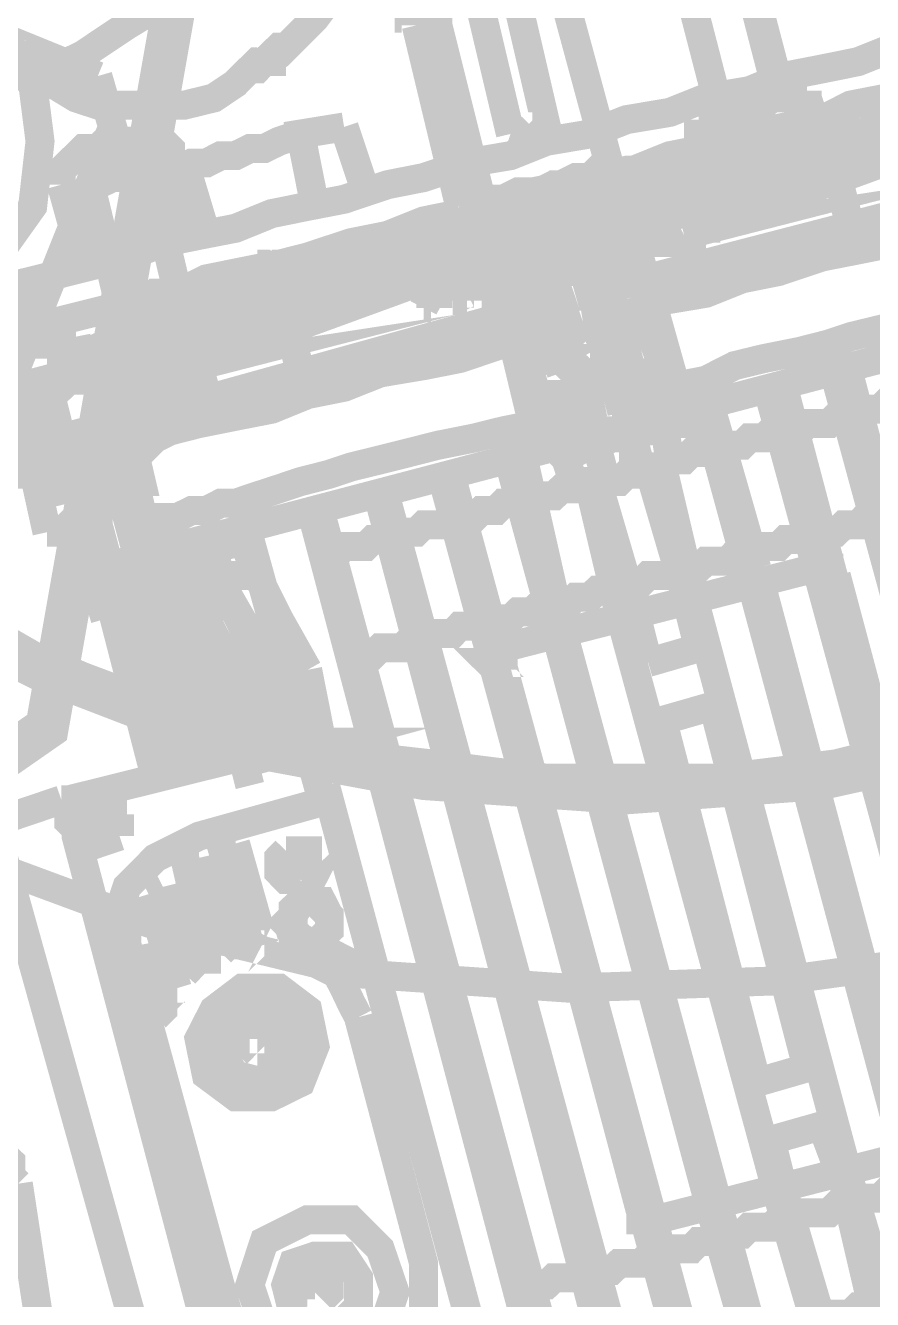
# Model space of a CAD drawing. Extents: x 0.1 to 11.6, y 0.3 to 16.2.
# Drawn here: x 10.1733 to 10.3683, y 6.37 to 6.6633 of the extents above; entities that cross this region are included whole.
import ezdxf

# ---------------------------------------------------------------- set-up
doc = ezdxf.new("R2010")
doc.units = 0
doc.header["$MEASUREMENT"] = 0

msp = doc.modelspace()

# ---------------------------------------------------------------- linework, layer by layer
at = {"color": 0}
for points, const_width in [([(10.105, 6.49669), (10.1567, 6.48665), (10.1783, 6.50168), (10.3217, 7.315)], 0.01), ([(10.1433, 6.535), (10.1383, 6.53836), (10.0983, 6.56332), (10.0733, 6.52501), (10.1133, 6.49669), (10.1567, 6.47331), (10.2017, 6.45665), (10.25, 6.44499), (10.2983, 6.44168), (10.3467, 6.44336), (10.395, 6.44997), (10.4417, 6.465), (10.4867, 6.48503), (10.5283, 6.51167), (10.565, 6.54167), (10.5983, 6.57835), (10.6267, 6.61664), (10.65, 6.66), (10.6667, 6.70665), (10.6783, 6.75331), (10.6833, 6.80165), (10.6934, 7.12668)], 0.00667), ([(10.3467, 6.65001), (10.32, 6.75168)], 0.00667), ([(10.32, 6.75), (10.3467, 6.64665)], 0.00667), ([(10.3066, 6.74669), (10.3333, 6.64333)], 0.00667), ([(10.19, 6.65169), (9.965, 6.74333), (9.95503, 6.74001)], 0.00667), ([(10.1767, 6.65169), (10.1867, 6.65668), (10.1967, 6.66336), (10.205, 6.66835), (10.215, 6.67503), (10.2233, 6.68164), (10.2317, 6.69), (10.24, 6.69667), (10.2483, 6.70503)], 0.00667), ([(10.3117, 6.61664), (10.295, 6.67833)], 0.00667), ([(10.1767, 6.65169), (10.185, 6.64665), (10.19, 6.64501), (10.1967, 6.64501), (10.2033, 6.64501), (10.21, 6.64501), (10.2167, 6.64665), (10.2217, 6.65001), (10.2233, 6.65169), (10.225, 6.65332), (10.2267, 6.655), (10.2283, 6.655), (10.2317, 6.65668), (10.2333, 6.65831), (10.235, 6.66), (10.2367, 6.66168), (10.24, 6.66499), (10.245, 6.67165)], 0.00667), ([(10.2667, 6.66835), (10.2667, 6.66667), (10.2667, 6.66499), (10.2683, 6.66499), (10.2683, 6.66336), (10.2783, 6.62332)], 0.00667), ([(10.2867, 6.66835), (10.2933, 6.63997), (10.2917, 6.63997), (10.29, 6.63997)], 0.00667), ([(10.2633, 6.66336), (10.2633, 6.66499), (10.2617, 6.66499), (10.2617, 6.66667)], 0.00667), ([(10.2783, 6.66667), (10.285, 6.63835)], 0.00667), ([(10.2733, 6.62169), (10.2633, 6.66336)], 0.00667), ([(10.1683, 6.66), (10.17, 6.65831), (10.17, 6.65668), (10.1717, 6.65668), (10.1733, 6.655), (10.175, 6.65332), (10.175, 6.65169), (10.1767, 6.65169)], 0.00667), ([(10.2217, 6.65001), (10.2233, 6.65169), (10.225, 6.65332), (10.2267, 6.65332), (10.2283, 6.655), (10.23, 6.655), (10.23, 6.65668), (10.2317, 6.65831), (10.2333, 6.65831), (10.235, 6.66)], 0.00667), ([(10.2367, 6.66168), (10.235, 6.66)], 0.00667), ([(10.3733, 6.65831), (10.365, 6.655), (10.3567, 6.65332), (10.3483, 6.65169), (10.34, 6.64833), (10.33, 6.64665), (10.3217, 6.64333), (10.3117, 6.64165), (10.3033, 6.63835), (10.2933, 6.63667), (10.285, 6.63336), (10.275, 6.63167), (10.265, 6.62831), (10.2567, 6.62668), (10.2467, 6.62332), (10.2383, 6.62169), (10.23, 6.62001), (10.2217, 6.61664), (10.2133, 6.61501), (10.205, 6.61333), (10.1967, 6.61003), (10.19, 6.60835), (10.1833, 6.60667), (10.1767, 6.60499), (10.17, 6.60335)], 0.00667), ([(10.19, 6.65169), (10.1934, 6.63997), (10.1634, 6.565)], 0.00667), ([(10.3783, 6.64833), (10.3717, 6.64665), (10.3633, 6.64501), (10.3567, 6.64165), (10.3483, 6.63997), (10.34, 6.63835), (10.33, 6.63499), (10.3217, 6.63336), (10.3133, 6.62999)], 0.00667), ([(10.3283, 6.64165), (10.33, 6.64165), (10.3317, 6.64165), (10.3333, 6.64333), (10.335, 6.64333), (10.3383, 6.64333), (10.34, 6.64501), (10.3433, 6.64501), (10.345, 6.64665), (10.3483, 6.64665), (10.35, 6.64665), (10.3517, 6.64833), (10.3533, 6.64833)], 0.00667), ([(10.3533, 6.64833), (10.3533, 6.64665), (10.355, 6.64165)], 0.00667), ([(10.3967, 6.64665), (10.3967, 6.64501), (10.395, 6.64501), (10.3933, 6.64501), (10.39, 6.64333), (10.3867, 6.64333), (10.3834, 6.64165), (10.38, 6.63997), (10.375, 6.63997), (10.37, 6.63835), (10.365, 6.63667), (10.3583, 6.63499), (10.3533, 6.63336), (10.3467, 6.63167), (10.34, 6.62999), (10.3317, 6.62831), (10.325, 6.62668), (10.3184, 6.625), (10.31, 6.62169), (10.3033, 6.62001), (10.295, 6.61833)], 0.00667), ([(10.3967, 6.64665), (10.395, 6.64665), (10.3933, 6.64665), (10.3917, 6.64665), (10.39, 6.64501), (10.3867, 6.64501), (10.3834, 6.64333), (10.38, 6.64165), (10.375, 6.64165), (10.37, 6.63997), (10.365, 6.63835), (10.3583, 6.63667)], 0.00667), ([(10.2367, 6.60499), (10.2383, 6.60499), (10.24, 6.60667), (10.2416, 6.60667), (10.245, 6.60667), (10.2467, 6.60835), (10.25, 6.60835), (10.255, 6.61003), (10.2584, 6.61165), (10.2633, 6.61165), (10.2683, 6.61333), (10.2733, 6.61501), (10.2783, 6.61664), (10.2833, 6.61833), (10.2884, 6.61833), (10.295, 6.62001), (10.3, 6.62169), (10.305, 6.62332), (10.3117, 6.625), (10.3167, 6.62668), (10.3217, 6.62831), (10.3267, 6.62831), (10.3317, 6.62999), (10.335, 6.63167), (10.3383, 6.63167), (10.3417, 6.63336), (10.345, 6.63336), (10.3467, 6.63499), (10.35, 6.63499), (10.3517, 6.63667), (10.3517, 6.63835), (10.3533, 6.63997), (10.355, 6.64165), (10.3567, 6.64165)], 0.00667), ([(10.3283, 6.64165), (10.3283, 6.63997), (10.3283, 6.63499)], 0.00667), ([(10.3533, 6.64165), (10.355, 6.64165), (10.355, 6.63997), (10.3567, 6.63997), (10.3567, 6.63835), (10.3567, 6.63667)], 0.00667), ([(10.36, 6.64333), (10.3617, 6.63499), (10.385, 6.64165)], 0.00667), ([(10.3617, 6.64333), (10.3633, 6.63499)], 0.00667), ([(10.3733, 6.63835), (10.3733, 6.63997), (10.295, 6.61833), (10.2867, 6.61664), (10.28, 6.61501), (10.2733, 6.61333), (10.265, 6.61165), (10.2584, 6.61003), (10.2517, 6.60667), (10.245, 6.60499), (10.2383, 6.60335), (10.2317, 6.60167), (10.2267, 6.59999), (10.2217, 6.59999), (10.2167, 6.59831), (10.2116, 6.59668), (10.2083, 6.595), (10.2033, 6.595), (10.2017, 6.59332), (10.1983, 6.59332), (10.1967, 6.59332), (10.195, 6.59169), (10.1934, 6.59169)], 0.00667), ([(10.2367, 6.63835), (10.2317, 6.63667), (10.2283, 6.63499), (10.225, 6.63499), (10.2217, 6.63336), (10.2183, 6.63336), (10.215, 6.63167), (10.2116, 6.63167), (10.2083, 6.62999), (10.2133, 6.61501)], 0.00667), ([(10.2467, 6.63997), (10.2367, 6.63835), (10.24, 6.62169)], 0.00667), ([(10.2467, 6.63997), (10.2517, 6.625)], 0.00667), ([(10.29, 6.63997), (10.2884, 6.63835), (10.2867, 6.63835), (10.285, 6.63835)], 0.00667), ([(10.285, 6.63835), (10.29, 6.63667)], 0.00667), ([(10.29, 6.63667), (10.2933, 6.63997)], 0.00667), ([(10.39, 6.63835), (10.3933, 6.625), (10.3033, 6.60167), (10.3, 6.61333), (10.3033, 6.61333), (10.3066, 6.61333), (10.3083, 6.61501), (10.31, 6.61501), (10.3117, 6.61501), (10.315, 6.60499)], 0.00667), ([(10.1816, 6.62668), (10.1816, 6.62831), (10.1816, 6.62999), (10.1833, 6.63167), (10.1867, 6.63499), (10.19, 6.63499), (10.1917, 6.63667), (10.1967, 6.63667), (10.2017, 6.63667)], 0.00667), ([(10.2017, 6.63667), (10.2033, 6.63667), (10.205, 6.63667), (10.2067, 6.63499), (10.2067, 6.63336), (10.2116, 6.61501)], 0.00667), ([(10.3366, 6.63667), (10.335, 6.63499), (10.335, 6.63336), (10.335, 6.63167), (10.3383, 6.625)], 0.00667), ([(10.3567, 6.63667), (10.3583, 6.63667)], 0.00667), ([(10.3583, 6.63667), (10.36, 6.62999)], 0.00667), ([(10.3767, 6.63336), (10.3683, 6.63167), (10.36, 6.62999), (10.3517, 6.62668), (10.3417, 6.625), (10.3333, 6.62332), (10.325, 6.62001), (10.315, 6.61833), (10.3066, 6.61501), (10.2967, 6.61333)], 0.00667), ([(10.3717, 6.63336), (10.3633, 6.63167), (10.355, 6.62999), (10.3467, 6.62668), (10.3383, 6.625), (10.3283, 6.62169), (10.32, 6.62001), (10.31, 6.61664), (10.3017, 6.61501)], 0.00667), ([(10.33, 6.62999), (10.33, 6.63167), (10.3283, 6.63167), (10.3283, 6.63336), (10.3267, 6.63336)], 0.00667), ([(10.3633, 6.63499), (10.365, 6.63167)], 0.00667), ([(10.2017, 6.62999), (10.1934, 6.63167), (10.1883, 6.62668)], 0.00667), ([(10.2017, 6.62999), (10.2, 6.62999), (10.1983, 6.62999), (10.1967, 6.62831), (10.195, 6.62831), (10.1934, 6.62831), (10.19, 6.62668), (10.1883, 6.62668)], 0.00667), ([(10.3333, 6.62332), (10.3317, 6.62999), (10.325, 6.62831), (10.3167, 6.625), (10.31, 6.62332), (10.3017, 6.62169), (10.295, 6.62001), (10.2867, 6.61833), (10.28, 6.61501), (10.2717, 6.61333), (10.265, 6.61165), (10.2567, 6.61003), (10.25, 6.60835), (10.2433, 6.60667), (10.2367, 6.60499), (10.2317, 6.60335), (10.225, 6.60167), (10.22, 6.59999), (10.215, 6.59831), (10.21, 6.59668), (10.2067, 6.59668), (10.2033, 6.595), (10.2, 6.595), (10.1983, 6.59332), (10.195, 6.59332), (10.1934, 6.59332)], 0.00667), ([(10.21, 6.595), (10.2017, 6.62999)], 0.00667), ([(10.215, 6.61501), (10.21, 6.63167)], 0.00667), ([(10.2733, 6.62001), (10.2767, 6.62001), (10.2833, 6.62332), (10.29, 6.625), (10.2983, 6.62668), (10.305, 6.62831), (10.3117, 6.62999), (10.3133, 6.62999), (10.3133, 6.62831), (10.315, 6.62668)], 0.00667), ([(10.28, 6.61664), (10.2783, 6.62169), (10.28, 6.62332), (10.2817, 6.62332), (10.2833, 6.62332), (10.2867, 6.625), (10.2884, 6.625), (10.2917, 6.625), (10.295, 6.62668), (10.2967, 6.62668), (10.3, 6.62831), (10.3033, 6.62831), (10.305, 6.62999), (10.3066, 6.62999), (10.3083, 6.62999)], 0.00667), ([(10.31, 6.62332), (10.3083, 6.62999)], 0.00667), ([(10.3633, 6.61664), (10.36, 6.62999)], 0.00667), ([(10.1816, 6.62668), (10.1867, 6.60835)], 0.00667), ([(10.1967, 6.59169), (10.1883, 6.62668)], 0.00667), ([(10.2983, 6.62668), (10.3, 6.62169)], 0.00667), ([(10.315, 6.62668), (10.315, 6.62332)], 0.00667), ([(10.3233, 6.62668), (10.3233, 6.62831)], 0.00667), ([(10.2884, 6.625), (10.29, 6.61833)], 0.00667), ([(10.28, 6.61833), (10.275, 6.61664), (10.275, 6.61833), (10.275, 6.62001), (10.2733, 6.62169)], 0.00667), ([(10.315, 6.62332), (10.3133, 6.62169), (10.3117, 6.62169), (10.31, 6.62169), (10.3083, 6.62001), (10.305, 6.62001), (10.3033, 6.62001), (10.3017, 6.62001), (10.3, 6.61833), (10.3017, 6.61501)], 0.00667), ([(10.295, 6.61833), (10.2884, 6.61664), (10.28, 6.61501), (10.2733, 6.61165), (10.265, 6.61003), (10.2584, 6.60835), (10.2517, 6.60667), (10.245, 6.60499), (10.2383, 6.60335), (10.2317, 6.60167), (10.2267, 6.59999), (10.22, 6.59831), (10.215, 6.59668), (10.2116, 6.595), (10.2067, 6.595), (10.2033, 6.59332), (10.2, 6.59332), (10.1983, 6.59169), (10.1967, 6.59169), (10.195, 6.59169), (10.1934, 6.59169)], 0.00667), ([(10.2733, 6.62001), (10.265, 6.61833), (10.2567, 6.61501), (10.2483, 6.61333), (10.2383, 6.61003), (10.2317, 6.60835), (10.2233, 6.60667), (10.215, 6.60499), (10.2083, 6.60167)], 0.00667), ([(10.2733, 6.62001), (10.2733, 6.61833), (10.275, 6.61664), (10.275, 6.61501), (10.2767, 6.61165)], 0.00667), ([(10.28, 6.61833), (10.2817, 6.60835)], 0.00667), ([(10.2917, 6.61165), (10.29, 6.61664), (10.2917, 6.61664), (10.2933, 6.61664), (10.295, 6.61664), (10.295, 6.61833), (10.2967, 6.61833), (10.2983, 6.61833), (10.3, 6.61833)], 0.00667), ([(10.3267, 6.61833), (10.325, 6.61833), (10.3233, 6.61833), (10.3217, 6.61664), (10.32, 6.61664), (10.3167, 6.61501), (10.3133, 6.61501), (10.31, 6.61333), (10.305, 6.61333), (10.3017, 6.61165), (10.2967, 6.61003)], 0.00667), ([(10.3317, 6.61664), (10.3267, 6.61833)], 0.00667), ([(10.2767, 6.61165), (10.2783, 6.61333), (10.28, 6.61333), (10.2817, 6.61333), (10.2833, 6.61501), (10.285, 6.61501), (10.2867, 6.61501), (10.2884, 6.61501), (10.29, 6.61664)], 0.00667), ([(10.3017, 6.61501), (10.2967, 6.61333)], 0.00667), ([(10.3033, 6.61501), (10.305, 6.61333)], 0.00667), ([(10.3117, 6.61664), (10.325, 6.57167), (10.3233, 6.57167), (10.3217, 6.57167), (10.32, 6.57167), (10.3167, 6.56999), (10.315, 6.56999), (10.3117, 6.56836), (10.3083, 6.56836)], 0.00667), ([(10.31, 6.61501), (10.3133, 6.60335)], 0.00667), ([(10.325, 6.61501), (10.3217, 6.61333), (10.3233, 6.61333)], 0.00667), ([(10.325, 6.57335), (10.3133, 6.61501)], 0.00667), ([(10.325, 6.61501), (10.325, 6.61333), (10.3233, 6.61333), (10.3217, 6.61333)], 0.00667), ([(10.3283, 6.61501), (10.33, 6.61501)], 0.00667), ([(10.3283, 6.61501), (10.33, 6.61501)], 0.00667), ([(10.33, 6.61501), (10.33, 6.61664)], 0.00667), ([(10.33, 6.61664), (10.33, 6.61501)], 0.00667), ([(10.3317, 6.61664), (10.3333, 6.61664)], 0.00667), ([(10.2967, 6.61333), (10.2917, 6.61165), (10.165, 6.57835), (10.16, 6.59), (10.1583, 6.59), (10.155, 6.59169), (10.15, 6.59169)], 0.00667), ([(10.2967, 6.61333), (10.2867, 6.61003), (10.2783, 6.60835), (10.2683, 6.60499), (10.26, 6.60335), (10.2517, 6.59999), (10.2416, 6.59831), (10.2333, 6.59668), (10.225, 6.59332), (10.2167, 6.59169), (10.21, 6.59), (10.2017, 6.58664), (10.195, 6.58501), (10.1883, 6.58333), (10.1816, 6.58165), (10.175, 6.58003), (10.17, 6.57835)], 0.00667), ([(10.2667, 6.61165), (10.265, 6.61333)], 0.00667), ([(10.3, 6.61333), (10.3, 6.61165), (10.2983, 6.61165), (10.2967, 6.61165), (10.295, 6.61165), (10.2933, 6.61003)], 0.00667), ([(10.3733, 6.61333), (10.365, 6.61165), (10.3567, 6.61003), (10.3467, 6.60667), (10.3383, 6.60499), (10.33, 6.60167), (10.32, 6.59999), (10.3117, 6.59668), (10.3017, 6.595)], 0.00667), ([(10.305, 6.61333), (10.3117, 6.58832), (10.31, 6.58832), (10.3083, 6.58664), (10.3066, 6.58664), (10.3033, 6.58664)], 0.00667), ([(10.3217, 6.61333), (10.32, 6.61333), (10.3184, 6.61333), (10.3167, 6.61333), (10.315, 6.61165), (10.3133, 6.61165)], 0.00667), ([(10.2067, 6.57497), (10.2967, 6.59999), (10.2933, 6.61003), (10.29, 6.61003), (10.2884, 6.61003), (10.2867, 6.60835), (10.285, 6.60835), (10.2833, 6.60835), (10.285, 6.59668)], 0.00667), ([(10.2967, 6.61003), (10.2933, 6.61003), (10.29, 6.60835), (10.285, 6.60667), (10.2817, 6.60667), (10.2783, 6.60499), (10.275, 6.60499), (10.2733, 6.60335), (10.27, 6.60335), (10.2683, 6.60335), (10.2683, 6.60167), (10.2667, 6.60167)], 0.00667), ([(10.2884, 6.61165), (10.29, 6.61003)], 0.00667), ([(10.2884, 6.61003), (10.295, 6.58333)], 0.00667), ([(10.4167, 6.61003), (10.4117, 6.60835), (10.415, 6.59831), (10.32, 6.57335), (10.3167, 6.57167), (10.315, 6.57167), (10.3133, 6.57167), (10.3117, 6.56999), (10.31, 6.56999), (10.3083, 6.56999), (10.3066, 6.56999), (10.305, 6.56836), (10.3033, 6.56836), (10.3017, 6.56836), (10.3, 6.56836), (10.3, 6.56668), (10.2967, 6.56668)], 0.00667), ([(10.3083, 6.61003), (10.3066, 6.61003), (10.305, 6.61003), (10.3033, 6.61003), (10.3017, 6.60835), (10.3, 6.60835)], 0.00667), ([(10.3133, 6.61165), (10.3117, 6.61003), (10.31, 6.61003), (10.3083, 6.61003)], 0.00667), ([(10.3083, 6.61003), (10.31, 6.61003)], 0.00667), ([(10.3133, 6.61165), (10.315, 6.61165)], 0.00667), ([(10.3133, 6.61165), (10.315, 6.61165)], 0.00667), ([(10.2317, 6.59999), (10.2317, 6.60335), (10.2317, 6.60499), (10.23, 6.60667), (10.2283, 6.60835), (10.2267, 6.60835)], 0.00667), ([(10.2367, 6.60499), (10.2367, 6.60667), (10.235, 6.60835), (10.2317, 6.60835), (10.23, 6.60835)], 0.00667), ([(10.2817, 6.60835), (10.2933, 6.56332)], 0.00667), ([(10.2817, 6.60667), (10.2917, 6.565)], 0.00667), ([(10.2833, 6.60835), (10.2867, 6.59668)], 0.00667), ([(10.2967, 6.60667), (10.295, 6.60667), (10.2933, 6.60667), (10.2917, 6.60667), (10.29, 6.60499), (10.2884, 6.60499), (10.2867, 6.60499)], 0.00667), ([(10.2983, 6.60667), (10.2967, 6.60667)], 0.00667), ([(10.3, 6.60835), (10.3, 6.60667), (10.2983, 6.60667)], 0.00667), ([(10.3, 6.60835), (10.3017, 6.60835)], 0.00667), ([(10.3167, 6.58333), (10.32, 6.57335), (10.415, 6.59831), (10.4117, 6.60835)], 0.00667), ([(10.17, 6.60335), (10.1733, 6.59332)], 0.00667), ([(10.2833, 6.60335), (10.2817, 6.60335), (10.28, 6.60335), (10.2783, 6.60167), (10.2767, 6.60167), (10.275, 6.60167), (10.275, 6.59999)], 0.00667), ([(10.2833, 6.60335), (10.285, 6.60335)], 0.00667), ([(10.2884, 6.60335), (10.2867, 6.60335), (10.285, 6.60335), (10.2833, 6.60335)], 0.00667), ([(10.2867, 6.60499), (10.2884, 6.60335)], 0.00667), ([(10.2867, 6.60499), (10.2884, 6.60335)], 0.00667), ([(10.3066, 6.57667), (10.3133, 6.57835), (10.3217, 6.58003), (10.33, 6.58165), (10.3366, 6.58501), (10.3433, 6.58664), (10.3517, 6.58832), (10.3583, 6.59), (10.3633, 6.59169), (10.37, 6.59332), (10.3767, 6.595), (10.3817, 6.59668), (10.3867, 6.59831), (10.3917, 6.59831), (10.395, 6.59999), (10.3983, 6.60167), (10.4017, 6.60167), (10.405, 6.60335), (10.4067, 6.60335), (10.4083, 6.60335)], 0.00667), ([(10.2, 6.59999), (10.2017, 6.59999), (10.2033, 6.60167), (10.2067, 6.60167), (10.2083, 6.60167), (10.2067, 6.60167), (10.2067, 6.59999), (10.205, 6.59831), (10.205, 6.59668)], 0.00667), ([(10.2667, 6.60167), (10.265, 6.59831)], 0.00667), ([(10.275, 6.60167), (10.2717, 6.59999)], 0.00667), ([(10.2733, 6.59999), (10.2733, 6.60167), (10.275, 6.60167)], 0.00667), ([(10.2, 6.59999), (10.18, 6.595), (10.175, 6.59332), (10.17, 6.59169), (10.1667, 6.59169)], 0.00667), ([(10.2, 6.59999), (10.1983, 6.59999), (10.1967, 6.59999), (10.1967, 6.59831), (10.195, 6.59668), (10.195, 6.595), (10.1967, 6.59332)], 0.00667), ([(10.2, 6.59999), (10.2017, 6.59999), (10.2033, 6.59831), (10.2033, 6.59668)], 0.00667), ([(10.2067, 6.59332), (10.2317, 6.59999)], 0.00667), ([(10.265, 6.59831), (10.2667, 6.59831)], 0.00667), ([(10.2667, 6.59831), (10.2667, 6.59999)], 0.00667), ([(10.2667, 6.59999), (10.2667, 6.59831)], 0.00667), ([(10.2683, 6.59999), (10.2683, 6.59831)], 0.00667), ([(10.2683, 6.59831), (10.2683, 6.59999)], 0.00667), ([(10.275, 6.59999), (10.2733, 6.59999), (10.2717, 6.59999)], 0.00667), ([(10.2917, 6.57667), (10.2933, 6.57667), (10.295, 6.57835), (10.2983, 6.57835), (10.3017, 6.58003), (10.3033, 6.58003), (10.3066, 6.58165), (10.31, 6.58165), (10.3133, 6.58165), (10.315, 6.58333), (10.3167, 6.58333), (10.3184, 6.58333), (10.32, 6.58501), (10.315, 6.59831)], 0.00667), ([(10.3017, 6.595), (10.2917, 6.59169), (10.2833, 6.59), (10.2733, 6.58664), (10.265, 6.58501), (10.255, 6.58333), (10.2467, 6.58003), (10.2383, 6.57835), (10.23, 6.57497), (10.2217, 6.57335), (10.2133, 6.57167), (10.2067, 6.56999), (10.2, 6.56668), (10.1917, 6.565), (10.1867, 6.56332), (10.18, 6.56168), (10.175, 6.56), (10.1683, 6.56)], 0.00667), ([(10.18, 6.595), (10.1783, 6.595), (10.1783, 6.59332), (10.1783, 6.59169), (10.1783, 6.59), (10.1783, 6.58664)], 0.00667), ([(10.1783, 6.595), (10.18, 6.595), (10.1816, 6.595), (10.1816, 6.59332), (10.1833, 6.59332), (10.1833, 6.59169), (10.185, 6.59169)], 0.00667), ([(10.2033, 6.59668), (10.205, 6.59332)], 0.00667), ([(10.205, 6.59668), (10.2067, 6.59332)], 0.00667), ([(10.2367, 6.58333), (10.2333, 6.59668)], 0.00667), ([(10.14, 6.59332), (10.1683, 6.59332), (10.1733, 6.59332)], 0.00667), ([(10.1667, 6.59169), (10.1733, 6.59332)], 0.00667), ([(10.1783, 6.58664), (10.1816, 6.58664), (10.185, 6.58832), (10.1883, 6.58832), (10.1917, 6.59), (10.195, 6.59), (10.1983, 6.59169), (10.2033, 6.59332), (10.2067, 6.59332)], 0.00667), ([(10.185, 6.59169), (10.1867, 6.58333)], 0.00667), ([(10.1934, 6.59332), (10.195, 6.58664)], 0.00667), ([(10.1934, 6.59169), (10.195, 6.58664)], 0.00667), ([(10.2, 6.59332), (10.2033, 6.58165)], 0.00667), ([(10.2167, 6.57167), (10.2116, 6.59169)], 0.00667), ([(10.2917, 6.57667), (10.2867, 6.59169)], 0.00667), ([(10.3017, 6.59169), (10.3, 6.59169), (10.2983, 6.59169), (10.2967, 6.59), (10.295, 6.59)], 0.00667), ([(10.3033, 6.59169), (10.3, 6.59), (10.2983, 6.59), (10.2967, 6.59), (10.295, 6.58832)], 0.00667), ([(10.3083, 6.59332), (10.3066, 6.59332), (10.305, 6.59332), (10.3017, 6.59169)], 0.00667), ([(10.3083, 6.59332), (10.31, 6.59332), (10.3083, 6.59169), (10.3066, 6.59169), (10.305, 6.59169), (10.3033, 6.59169)], 0.00667), ([(10.3117, 6.58832), (10.31, 6.59332)], 0.00667), ([(10.2133, 6.57667), (10.2083, 6.59)], 0.00667), ([(10.295, 6.59), (10.295, 6.58832)], 0.00667), ([(10.1816, 6.56836), (10.2067, 6.57497), (10.2033, 6.58832)], 0.00667), ([(10.1934, 6.58664), (10.2, 6.55832), (10.1983, 6.55832), (10.1967, 6.55664), (10.1934, 6.55664), (10.1917, 6.55664)], 0.00667), ([(10.1983, 6.58664), (10.2033, 6.56836)], 0.00667), ([(10.295, 6.58832), (10.2967, 6.58333)], 0.00667), ([(10.3033, 6.58664), (10.3017, 6.58501), (10.3, 6.58501), (10.2983, 6.58501), (10.2967, 6.58501), (10.295, 6.58333)], 0.00667), ([(10.3083, 6.58664), (10.315, 6.56168), (10.3133, 6.56168), (10.3117, 6.56168), (10.31, 6.56168)], 0.00667), ([(10.3133, 6.57167), (10.3083, 6.58664)], 0.00667), ([(10.1717, 6.57835), (10.1733, 6.57835), (10.1767, 6.58003), (10.1783, 6.58003), (10.1816, 6.58003), (10.1833, 6.58165), (10.1867, 6.58165), (10.19, 6.58333), (10.1934, 6.57167)], 0.00667), ([(10.1883, 6.58501), (10.19, 6.58333)], 0.00667), ([(10.2033, 6.58333), (10.2033, 6.58165)], 0.00667), ([(10.2033, 6.58333), (10.2033, 6.58165)], 0.00667), ([(10.2067, 6.58165), (10.205, 6.58333), (10.2033, 6.58333)], 0.00667), ([(10.2033, 6.58165), (10.2033, 6.58333)], 0.00667), ([(10.205, 6.58333), (10.2067, 6.58333)], 0.00667), ([(10.2067, 6.58333), (10.2067, 6.58165)], 0.00667), ([(10.3, 6.58501), (10.3033, 6.56836)], 0.00667), ([(10.3, 6.58501), (10.3066, 6.56)], 0.00667), ([(10.315, 6.58333), (10.3184, 6.57167)], 0.00667), ([(10.1783, 6.58165), (10.1816, 6.56836), (10.1767, 6.56668), (10.1717, 6.56668), (10.1667, 6.565), (10.1617, 6.56332), (10.1583, 6.56332), (10.155, 6.56168), (10.1533, 6.56168), (10.1517, 6.56), (10.15, 6.56)], 0.00667), ([(10.1767, 6.58003), (10.1833, 6.55333)], 0.00667), ([(10.2033, 6.58165), (10.205, 6.58165)], 0.00667), ([(10.2033, 6.58165), (10.205, 6.58165)], 0.00667), ([(10.2033, 6.58165), (10.205, 6.58165)], 0.00667), ([(10.2033, 6.58165), (10.205, 6.58165)], 0.00667), ([(10.2033, 6.58165), (10.205, 6.58165)], 0.00667), ([(10.2067, 6.58165), (10.2033, 6.58165)], 0.00667), ([(10.3633, 6.58165), (10.36, 6.58165), (10.4167, 6.37332)], 0.00667), ([(10.3633, 6.58165), (10.4183, 6.37332)], 0.00667), ([(10.1467, 6.57167), (10.1717, 6.57835), (10.175, 6.56668)], 0.00667), ([(10.1967, 6.56668), (10.2, 6.55165), (10.2017, 6.54167), (10.2967, 6.56668), (10.295, 6.57835)], 0.00667), ([(10.2067, 6.54167), (10.205, 6.54833), (10.205, 6.55003), (10.2067, 6.55003), (10.2083, 6.55003), (10.2116, 6.55165), (10.215, 6.55165), (10.2183, 6.55333), (10.2217, 6.55333), (10.2267, 6.55501), (10.2317, 6.55664), (10.2367, 6.55832), (10.2433, 6.56), (10.2483, 6.56168), (10.255, 6.56332), (10.2617, 6.565), (10.2683, 6.56668), (10.2767, 6.56836), (10.2833, 6.56999), (10.2917, 6.57167), (10.2983, 6.57497), (10.3066, 6.57667)], 0.00667), ([(10.295, 6.57835), (10.2983, 6.56668)], 0.00667), ([(10.4017, 6.36833), (10.345, 6.57667), (10.3483, 6.57835)], 0.00667), ([(10.3483, 6.57835), (10.4033, 6.37001)], 0.00667), ([(10.365, 6.57497), (10.3666, 6.57497), (10.3683, 6.57497), (10.37, 6.57497), (10.3717, 6.57667), (10.3733, 6.57667), (10.375, 6.57667), (10.3767, 6.57667), (10.3783, 6.57835)], 0.00667), ([(10.3167, 6.57167), (10.315, 6.57167), (10.3133, 6.57167), (10.3117, 6.56999), (10.31, 6.56999), (10.3083, 6.56999), (10.3067, 6.56999), (10.305, 6.56836), (10.3033, 6.56836)], 0.00667), ([(10.32, 6.57335), (10.3167, 6.57167)], 0.00667), ([(10.32, 6.57335), (10.3217, 6.56332), (10.3217, 6.56168)], 0.00667), ([(10.34, 6.53668), (10.33, 6.57335), (10.3317, 6.57335)], 0.00667), ([(10.3317, 6.57335), (10.3417, 6.53836)], 0.00667), ([(10.35, 6.56999), (10.3517, 6.56999), (10.3533, 6.57167), (10.355, 6.57167), (10.3567, 6.57167), (10.3583, 6.57167), (10.36, 6.57335), (10.3617, 6.57335), (10.3633, 6.57335)], 0.00667), ([(10.3083, 6.56836), (10.305, 6.56668), (10.3033, 6.56668), (10.3, 6.565), (10.2983, 6.565), (10.295, 6.565), (10.2933, 6.56332)], 0.00667), ([(10.335, 6.56668), (10.3366, 6.56668), (10.3383, 6.56668), (10.34, 6.56836), (10.3417, 6.56836), (10.3433, 6.56836), (10.345, 6.56999), (10.3467, 6.56999)], 0.00667), ([(10.29, 6.55501), (10.2917, 6.55501), (10.2933, 6.55501), (10.295, 6.55501), (10.2967, 6.55664), (10.2983, 6.55664), (10.3, 6.55664), (10.2967, 6.56668), (10.2017, 6.54167), (10.1917, 6.53836), (10.19, 6.53836), (10.1883, 6.53836), (10.1917, 6.52669)], 0.00667), ([(10.3217, 6.56332), (10.3233, 6.56332), (10.325, 6.56332), (10.3267, 6.565), (10.3283, 6.565), (10.33, 6.565), (10.3317, 6.565)], 0.00667), ([(10.1967, 6.56332), (10.1983, 6.56332), (10.1967, 6.56168), (10.195, 6.56168), (10.1934, 6.56168), (10.19, 6.56168)], 0.00667), ([(10.1967, 6.56332), (10.195, 6.56332), (10.1934, 6.56332), (10.1917, 6.56332), (10.19, 6.56168)], 0.00667), ([(10.2, 6.55832), (10.1983, 6.56332)], 0.00667), ([(10.32, 6.56168), (10.3217, 6.56332)], 0.00667), ([(10.095, 6.56), (10.1367, 6.53331), (10.1767, 6.51335), (10.22, 6.49669), (10.265, 6.48833), (10.3117, 6.48503), (10.3567, 6.48833), (10.4017, 6.49832), (10.445, 6.51335), (10.485, 6.535)], 0.00667), ([(10.175, 6.56168), (10.1783, 6.54665)], 0.00667), ([(10.19, 6.56168), (10.1883, 6.56), (10.1867, 6.56), (10.185, 6.56), (10.1833, 6.55832)], 0.00667), ([(10.19, 6.56168), (10.1883, 6.56168), (10.1867, 6.56168), (10.185, 6.56), (10.1833, 6.56)], 0.00667), ([(10.1833, 6.56), (10.1833, 6.55832)], 0.00667), ([(10.295, 6.52501), (10.285, 6.56168), (10.2884, 6.56168)], 0.00667), ([(10.2884, 6.56168), (10.2967, 6.52501)], 0.00667), ([(10.305, 6.55832), (10.3066, 6.55832), (10.3083, 6.55832), (10.31, 6.55832), (10.3117, 6.56), (10.3133, 6.56), (10.315, 6.56), (10.3167, 6.56168)], 0.00667), ([(10.31, 6.56168), (10.3083, 6.56), (10.3066, 6.56)], 0.00667), ([(10.3167, 6.56168), (10.3184, 6.56168), (10.32, 6.56168)], 0.00667), ([(10.3167, 6.56168), (10.325, 6.53331)], 0.00667), ([(10.32, 6.56168), (10.3267, 6.53331)], 0.00667), ([(10.1833, 6.55832), (10.1833, 6.55333)], 0.00667), ([(10.1917, 6.55664), (10.19, 6.55501), (10.1883, 6.55501), (10.185, 6.55501), (10.1833, 6.55333)], 0.00667), ([(10.195, 6.55664), (10.2017, 6.53168), (10.2, 6.53168), (10.1983, 6.53168)], 0.00667), ([(10.2, 6.54167), (10.1967, 6.55664)], 0.00667), ([(10.2717, 6.55832), (10.27, 6.55664), (10.3267, 6.34831)], 0.00667), ([(10.2717, 6.55832), (10.3283, 6.34999)], 0.00667), ([(10.3017, 6.55664), (10.3, 6.55664)], 0.00667), ([(10.3017, 6.55664), (10.3033, 6.55664), (10.3033, 6.55832), (10.305, 6.55832)], 0.00667), ([(10.3033, 6.55664), (10.31, 6.52832)], 0.00667), ([(10.305, 6.55832), (10.3133, 6.53)], 0.00667), ([(10.1883, 6.55501), (10.1917, 6.53836)], 0.00667), ([(10.1883, 6.55501), (10.195, 6.53)], 0.00667), ([(10.31, 6.345), (10.255, 6.55333), (10.2567, 6.55333)], 0.00667), ([(10.2567, 6.55333), (10.3133, 6.345)], 0.00667), ([(10.275, 6.55003), (10.2767, 6.55003), (10.2783, 6.55165), (10.28, 6.55165), (10.2817, 6.55165), (10.2833, 6.55333), (10.285, 6.55333), (10.2867, 6.55333)], 0.00667), ([(10.2, 6.55165), (10.1934, 6.55003)], 0.00667), ([(10.2, 6.55165), (10.2017, 6.54167)], 0.00667), ([(10.1934, 6.55003), (10.19, 6.55003), (10.1883, 6.54833), (10.185, 6.54833), (10.1833, 6.54833), (10.1816, 6.54665), (10.18, 6.54665), (10.1783, 6.54665)], 0.00667), ([(10.185, 6.54833), (10.1883, 6.53836)], 0.00667), ([(10.2416, 6.55003), (10.24, 6.54833), (10.295, 6.34)], 0.00667), ([(10.2416, 6.55003), (10.2983, 6.34169)], 0.00667), ([(10.26, 6.54665), (10.2617, 6.54665), (10.2633, 6.54665), (10.265, 6.54833), (10.2667, 6.54833), (10.2683, 6.54833), (10.27, 6.54833), (10.2717, 6.55003)], 0.00667), ([(10.3567, 6.54665), (10.3583, 6.54665), (10.36, 6.54665), (10.3617, 6.54833), (10.3633, 6.54833), (10.365, 6.54833), (10.3666, 6.55003), (10.3683, 6.55003)], 0.00667), ([(10.2116, 6.54167), (10.225, 6.54497)], 0.00667), ([(10.2267, 6.53668), (10.2233, 6.54497)], 0.00667), ([(10.2416, 6.48503), (10.225, 6.54497)], 0.00667), ([(10.2433, 6.54167), (10.245, 6.54167), (10.2467, 6.54335), (10.2483, 6.54335), (10.25, 6.54335), (10.2517, 6.54335), (10.2533, 6.54497), (10.255, 6.54497), (10.2567, 6.54497)], 0.00667), ([(10.3417, 6.54167), (10.3433, 6.54335), (10.345, 6.54335), (10.3467, 6.54335), (10.3483, 6.54497), (10.35, 6.54497), (10.3517, 6.54497), (10.3533, 6.54497)], 0.00667), ([(10.2017, 6.54167), (10.1917, 6.53836), (10.19, 6.53836), (10.1883, 6.53836)], 0.00667), ([(10.2017, 6.54167), (10.205, 6.53168), (10.2067, 6.53168)], 0.00667), ([(10.2017, 6.53836), (10.2116, 6.54167)], 0.00667), ([(10.225, 6.48833), (10.2116, 6.54167)], 0.00667), ([(10.2183, 6.535), (10.215, 6.54167)], 0.00667), ([(10.2167, 6.54335), (10.2183, 6.535), (10.22, 6.535), (10.2217, 6.53668), (10.2233, 6.53668), (10.225, 6.53668), (10.2267, 6.53668)], 0.00667), ([(10.325, 6.53836), (10.3267, 6.53836), (10.3283, 6.53836), (10.33, 6.53999), (10.3317, 6.53999), (10.3333, 6.53999), (10.335, 6.53999), (10.3366, 6.54167), (10.3383, 6.54167)], 0.00667), ([(10.205, 6.53999), (10.2067, 6.53168), (10.2083, 6.53168), (10.2083, 6.53331), (10.21, 6.53331)], 0.00667), ([(10.2067, 6.53168), (10.205, 6.53999)], 0.00667), ([(10.21, 6.53331), (10.2083, 6.53999)], 0.00667), ([(10.21, 6.53999), (10.2116, 6.53331), (10.2133, 6.53331), (10.215, 6.53331), (10.215, 6.535), (10.2167, 6.535), (10.2183, 6.535)], 0.00667), ([(10.1917, 6.53668), (10.195, 6.53668)], 0.00667), ([(10.2033, 6.49001), (10.1917, 6.53668)], 0.00667), ([(10.195, 6.53668), (10.2017, 6.53836)], 0.00667), ([(10.2083, 6.49164), (10.195, 6.53668)], 0.00667), ([(10.2133, 6.49333), (10.2017, 6.53836)], 0.00667), ([(10.2383, 6.51497), (10.2317, 6.52669), (10.2267, 6.53668)], 0.00667), ([(10.2833, 6.52001), (10.355, 6.53836)], 0.00667), ([(10.3117, 6.535), (10.3133, 6.535), (10.315, 6.535), (10.3167, 6.53668), (10.3184, 6.53668), (10.32, 6.53668), (10.3217, 6.53668), (10.3233, 6.53836)], 0.00667), ([(10.3767, 6.40001), (10.34, 6.53668), (10.3417, 6.53836)], 0.00667), ([(10.3417, 6.53836), (10.3783, 6.40169), (10.3883, 6.36501)], 0.00667), ([(10.355, 6.53836), (10.3567, 6.53836), (10.3583, 6.53836), (10.3583, 6.53668), (10.36, 6.53668)], 0.00667), ([(10.36, 6.53668), (10.3933, 6.41168)], 0.00667), ([(10.2217, 6.50999), (10.215, 6.52333), (10.21, 6.53331)], 0.00667), ([(10.2116, 6.53331), (10.2183, 6.52001), (10.2233, 6.50999)], 0.00667), ([(10.2183, 6.535), (10.225, 6.52333), (10.23, 6.51335)], 0.00667), ([(10.2283, 6.51167), (10.2233, 6.52501), (10.2183, 6.535)], 0.00667), ([(10.2967, 6.53), (10.2983, 6.53), (10.3, 6.53168), (10.3017, 6.53168), (10.3033, 6.53168), (10.305, 6.53331), (10.3066, 6.53331), (10.3083, 6.53331)], 0.00667), ([(10.3283, 6.52001), (10.325, 6.53331), (10.3267, 6.53331)], 0.00667), ([(10.3267, 6.53331), (10.3633, 6.39665), (10.3717, 6.36833)], 0.00667), ([(10.1934, 6.52832), (10.205, 6.53168)], 0.00667), ([(10.1983, 6.53168), (10.1967, 6.53), (10.195, 6.53)], 0.00667), ([(10.205, 6.53168), (10.21, 6.51833), (10.215, 6.50836)], 0.00667), ([(10.205, 6.53168), (10.2067, 6.53168)], 0.00667), ([(10.215, 6.50836), (10.21, 6.52165), (10.205, 6.53168)], 0.00667), ([(10.205, 6.53168), (10.215, 6.50836)], 0.00667), ([(10.2067, 6.53168), (10.2133, 6.52001), (10.2183, 6.50999)], 0.00667), ([(10.2167, 6.50836), (10.2116, 6.52165), (10.2067, 6.53168)], 0.00667), ([(10.2817, 6.52669), (10.2833, 6.52669), (10.285, 6.52669), (10.2867, 6.52832), (10.2884, 6.52832), (10.29, 6.52832), (10.2917, 6.53), (10.2933, 6.53)], 0.00667), ([(10.3467, 6.39333), (10.31, 6.52832), (10.3133, 6.53)], 0.00667), ([(10.3167, 6.51665), (10.3133, 6.53)], 0.00667), ([(10.1917, 6.52669), (10.1917, 6.52832), (10.1934, 6.52832)], 0.00667), ([(10.2033, 6.49001), (10.1934, 6.52832)], 0.00667), ([(10.3733, 6.49669), (10.36, 6.49333), (10.3467, 6.49164), (10.3333, 6.49001), (10.32, 6.49001), (10.3066, 6.49001), (10.2933, 6.49001), (10.28, 6.49164), (10.2667, 6.49333), (10.2517, 6.49501), (10.2383, 6.49669), (10.2267, 6.5), (10.2133, 6.50499), (10.2, 6.50836), (10.1867, 6.51335), (10.175, 6.51833), (10.1634, 6.52501)], 0.00667), ([(10.1917, 6.52669), (10.1934, 6.52669)], 0.00667), ([(10.265, 6.52165), (10.2667, 6.52333), (10.2683, 6.52333), (10.27, 6.52333), (10.2717, 6.52333), (10.2733, 6.52501), (10.275, 6.52501), (10.2767, 6.52501), (10.2783, 6.52501)], 0.00667), ([(10.3317, 6.38835), (10.295, 6.52501), (10.2967, 6.52501)], 0.00667), ([(10.2967, 6.52501), (10.3333, 6.38997), (10.3433, 6.35335)], 0.00667), ([(10.25, 6.51833), (10.2517, 6.51833), (10.2533, 6.51833), (10.255, 6.52001), (10.2567, 6.52001), (10.2584, 6.52001), (10.26, 6.52001), (10.2617, 6.52165), (10.2633, 6.52165)], 0.00667), ([(10.2817, 6.51497), (10.28, 6.51665), (10.2817, 6.51665), (10.2817, 6.51833), (10.2833, 6.51833), (10.2833, 6.52001)], 0.00667), ([(10.3283, 6.52001), (10.3167, 6.51665)], 0.00667), ([(10.23, 6.51335), (10.2317, 6.51335), (10.2333, 6.51335), (10.235, 6.51335), (10.2367, 6.51497), (10.2383, 6.51497)], 0.00667), ([(10.235, 6.49832), (10.23, 6.51335)], 0.00667), ([(10.2416, 6.49832), (10.2383, 6.51497)], 0.00667), ([(10.315, 6.38997), (10.2817, 6.51497)], 0.00667), ([(10.2183, 6.50999), (10.22, 6.50999), (10.2217, 6.50999)], 0.00667), ([(10.2217, 6.49501), (10.2183, 6.50999)], 0.00667), ([(10.225, 6.49669), (10.2217, 6.50999)], 0.00667), ([(10.2233, 6.50999), (10.2233, 6.51167), (10.225, 6.51167), (10.2267, 6.51167), (10.2283, 6.51167)], 0.00667), ([(10.2267, 6.49669), (10.2233, 6.50999)], 0.00667), ([(10.2333, 6.49832), (10.2283, 6.51167)], 0.00667), ([(10.215, 6.50836), (10.2167, 6.50836)], 0.00667), ([(10.22, 6.49501), (10.215, 6.50836)], 0.00667), ([(10.2183, 6.49333), (10.215, 6.50836)], 0.00667), ([(10.2183, 6.49501), (10.215, 6.50836)], 0.00667), ([(10.2217, 6.49501), (10.2167, 6.50836)], 0.00667), ([(10.32, 6.50331), (10.3317, 6.50667), (10.3533, 6.42333)], 0.00667), ([(10.3417, 6.41997), (10.32, 6.50331)], 0.00667), ([(10.2367, 6.49832), (10.1833, 6.48503)], 0.00667), ([(10.2233, 6.49333), (10.2416, 6.49832), (10.24, 6.49832), (10.2367, 6.49832)], 0.00667), ([(10.1667, 6.47999), (10.1816, 6.48503)], 0.00667), ([(10.2233, 6.33165), (10.185, 6.47667), (10.185, 6.47835), (10.1833, 6.47999), (10.1833, 6.48167), (10.1833, 6.48335), (10.1833, 6.48503), (10.1816, 6.48503)], 0.00667), ([(10.1833, 6.48503), (10.1833, 6.48335), (10.1833, 6.48167), (10.1833, 6.47999), (10.185, 6.47835), (10.185, 6.47667)], 0.00667), ([(10.195, 6.47667), (10.195, 6.47835), (10.1934, 6.47835), (10.1934, 6.47999), (10.1934, 6.48167), (10.1833, 6.47999)], 0.00667), ([(10.225, 6.32497), (10.225, 6.32667), (10.225, 6.32835), (10.2233, 6.33003), (10.2233, 6.33165), (10.185, 6.47667)], 0.00667), ([(10.195, 6.47667), (10.185, 6.47331)], 0.00667), ([(10.2183, 6.47499), (10.2217, 6.47499)], 0.00667), ([(10.225, 6.45167), (10.2183, 6.47499)], 0.00667), ([(10.2217, 6.47499), (10.2283, 6.45167)], 0.00667), ([(10.2083, 6.32835), (10.1683, 6.47168)], 0.00667), ([(10.21, 6.47168), (10.2133, 6.47168)], 0.00667), ([(10.215, 6.44997), (10.21, 6.47168)], 0.00667), ([(10.2133, 6.47168), (10.2183, 6.44997)], 0.00667), ([(10.2333, 6.47331), (10.2317, 6.47168), (10.2317, 6.47), (10.2317, 6.46832), (10.2333, 6.46669), (10.235, 6.46669), (10.2367, 6.46669)], 0.00667), ([(10.2367, 6.46669), (10.2383, 6.46832), (10.2383, 6.47), (10.2383, 6.47168), (10.2383, 6.47331), (10.2367, 6.47331), (10.235, 6.47331), (10.2333, 6.47331)], 0.00667), ([(10.1417, 6.45503), (10.1717, 6.46332)], 0.00667), ([(10.2017, 6.46332), (10.205, 6.465)], 0.00667), ([(10.2083, 6.44168), (10.2017, 6.46332)], 0.00667), ([(10.205, 6.465), (10.21, 6.44499)], 0.00667), ([(10.2367, 6.46164), (10.235, 6.46001), (10.235, 6.45833), (10.2333, 6.45665), (10.235, 6.45503), (10.235, 6.45335), (10.2367, 6.45335), (10.2383, 6.45167), (10.24, 6.45167)], 0.00667), ([(10.24, 6.45167), (10.2433, 6.45503), (10.2433, 6.45833), (10.2416, 6.46164), (10.2367, 6.46164)], 0.00667), ([(10.24, 6.45167), (10.2416, 6.45335), (10.2433, 6.45503), (10.2433, 6.45665), (10.2433, 6.45833), (10.2416, 6.46001), (10.24, 6.46164), (10.2367, 6.46164)], 0.00667), ([(10.24, 6.45167), (10.2416, 6.45335), (10.2433, 6.45503), (10.2433, 6.45665), (10.2433, 6.45833), (10.2416, 6.46001), (10.24, 6.46164), (10.2367, 6.46164)], 0.00667), ([(10.1967, 6.45167), (10.2, 6.45167)], 0.00667), ([(10.25, 6.435), (10.265, 6.37831), (10.265, 6.36664), (10.2584, 6.35499), (10.2483, 6.34999), (10.235, 6.34999), (10.225, 6.35499), (10.22, 6.36664), (10.1967, 6.45167)], 0.00667), ([(10.2, 6.45167), (10.2033, 6.435)], 0.00667), ([(10.2183, 6.44997), (10.22, 6.45167), (10.2217, 6.45167), (10.2233, 6.45167), (10.225, 6.45167)], 0.00667), ([(10.2283, 6.45167), (10.2317, 6.45167), (10.235, 6.44997), (10.2383, 6.44835), (10.2416, 6.44667), (10.245, 6.44499), (10.2467, 6.44168), (10.2483, 6.43832), (10.25, 6.435)], 0.00667), ([(10.21, 6.44499), (10.2116, 6.44667), (10.2133, 6.44835), (10.215, 6.44835), (10.215, 6.44997)], 0.00667), ([(10.2033, 6.435), (10.205, 6.43668), (10.205, 6.43832), (10.2067, 6.44), (10.2067, 6.44168), (10.2083, 6.44168)], 0.00667), ([(10.2267, 6.43001), (10.225, 6.43001), (10.225, 6.42833), (10.2267, 6.42665)], 0.00667), ([(10.2267, 6.42665), (10.2283, 6.42665), (10.2283, 6.42833), (10.2283, 6.43001), (10.2267, 6.43001)], 0.00667), ([(10.3533, 6.42333), (10.3417, 6.41997)], 0.00667), ([(10.1717, 6.39665), (10.17, 6.39833), (10.17, 6.40169), (10.1683, 6.40332), (10.1667, 6.405), (10.165, 6.40668), (10.1634, 6.40831), (10.1617, 6.40831), (10.16, 6.41), (10.1483, 6.41336)], 0.00667), ([(10.3617, 6.39665), (10.3567, 6.41), (10.345, 6.40668)], 0.00667), ([(10.39, 6.40668), (10.3184, 6.38835)], 0.00667), ([(10.345, 6.40668), (10.3483, 6.39333), (10.3567, 6.36501)], 0.00667), ([(10.1717, 6.39665), (10.1816, 6.33165), (10.205, 6.33832)], 0.00667), ([(10.3683, 6.36833), (10.3617, 6.39665), (10.3633, 6.39665)], 0.00667), ([(10.365, 6.39333), (10.3666, 6.39333), (10.3683, 6.39333), (10.37, 6.39333), (10.3717, 6.39501), (10.3733, 6.39501), (10.375, 6.39501), (10.3767, 6.39501), (10.3767, 6.39665)], 0.00667), ([(10.355, 6.36501), (10.3467, 6.39333), (10.3483, 6.39333)], 0.00667), ([(10.3184, 6.38835), (10.3167, 6.38835), (10.315, 6.38835), (10.315, 6.38997)], 0.00667), ([(10.3417, 6.35335), (10.3317, 6.38835), (10.3333, 6.38997)], 0.00667), ([(10.35, 6.38835), (10.3517, 6.38997), (10.3533, 6.38997), (10.355, 6.38997), (10.3567, 6.38997), (10.3583, 6.38997), (10.36, 6.39165), (10.3617, 6.39165)], 0.00667), ([(10.335, 6.38499), (10.3366, 6.38499), (10.3383, 6.38499), (10.34, 6.38667), (10.3417, 6.38667), (10.3433, 6.38667), (10.345, 6.38667), (10.3467, 6.38835), (10.3483, 6.38835)], 0.00667), ([(10.32, 6.37999), (10.3217, 6.38167), (10.3233, 6.38167), (10.325, 6.38167), (10.3267, 6.38167), (10.3283, 6.38336), (10.33, 6.38336), (10.3317, 6.38336), (10.3333, 6.38336)], 0.00667), ([(10.305, 6.37668), (10.3066, 6.37668), (10.3083, 6.37668), (10.31, 6.37831), (10.3117, 6.37831), (10.3133, 6.37831), (10.315, 6.37831), (10.3167, 6.37999)], 0.00667), ([(10.29, 6.37332), (10.2917, 6.37332), (10.2933, 6.37332), (10.295, 6.375), (10.2967, 6.375), (10.2983, 6.375), (10.3, 6.375), (10.3017, 6.37668)], 0.00667), ([(10.2416, 6.37332), (10.24, 6.37332), (10.24, 6.37169), (10.2416, 6.37169), (10.2416, 6.37001)], 0.00667), ([(10.2416, 6.37001), (10.2433, 6.37169), (10.2433, 6.37332), (10.2416, 6.37332)], 0.00667), ([(10.3683, 6.36833), (10.37, 6.36833), (10.3717, 6.36833), (10.3717, 6.37001)], 0.00667), ([(10.3567, 6.36501), (10.3583, 6.36501), (10.36, 6.36664), (10.3617, 6.36664), (10.3633, 6.36664), (10.365, 6.36833), (10.3666, 6.36833), (10.3683, 6.36833)], 0.00667)]:
    msp.add_lwpolyline(points, dxfattribs=dict(at, const_width=const_width))
at = {"color": 0, "const_width": 0.00667}
for points in [[(10.14, 6.59999), (10.155, 6.60167), (10.1667, 6.61003), (10.175, 6.62169), (10.1767, 6.63667), (10.175, 6.65001), (10.1667, 6.66168), (10.155, 6.66997), (10.14, 6.67333), (10.1267, 6.66997), (10.115, 6.66168), (10.1067, 6.65001), (10.1033, 6.63667), (10.1067, 6.62169), (10.115, 6.61003), (10.1267, 6.60167), (10.14, 6.59999)], [(10.39, 6.63167), (10.325, 6.61501), (10.39, 6.63167)], [(10.2783, 6.62332), (10.2783, 6.62169), (10.28, 6.62169), (10.28, 6.62001), (10.28, 6.61833), (10.28, 6.62001), (10.28, 6.62169), (10.2783, 6.62169), (10.2783, 6.62332)], [(10.2717, 6.59999), (10.2067, 6.58333), (10.2717, 6.59999)], [(10.195, 6.44499), (10.2167, 6.36501), (10.22, 6.35667), (10.2283, 6.34999), (10.2383, 6.34668), (10.2483, 6.34668), (10.2783, 6.35499), (10.2433, 6.48503), (10.2133, 6.47667), (10.2033, 6.47168), (10.1967, 6.465), (10.1934, 6.45503), (10.195, 6.44499)], [(10.2367, 6.46164), (10.235, 6.46001), (10.235, 6.45833), (10.2333, 6.45665), (10.235, 6.45503), (10.235, 6.45335), (10.2367, 6.45335), (10.2383, 6.45167), (10.24, 6.45167), (10.2367, 6.45335), (10.235, 6.45503), (10.235, 6.45833), (10.2367, 6.46164)], [(10.2233, 6.44168), (10.2167, 6.43668), (10.2133, 6.43001), (10.215, 6.42165), (10.2217, 6.41667), (10.23, 6.41667), (10.2367, 6.41997), (10.24, 6.42833), (10.2383, 6.43668), (10.2317, 6.44168), (10.2233, 6.44168)], [(10.225, 6.43668), (10.2183, 6.43332), (10.2183, 6.42665), (10.2217, 6.42165), (10.2283, 6.41997), (10.235, 6.42503), (10.235, 6.43164), (10.2317, 6.43668), (10.225, 6.43668)], [(10.2383, 6.38835), (10.2283, 6.38336), (10.225, 6.37332), (10.2283, 6.36333), (10.2367, 6.35667), (10.2467, 6.35667), (10.255, 6.36165), (10.2584, 6.37169), (10.255, 6.38167), (10.2483, 6.38835), (10.2383, 6.38835)], [(10.24, 6.37999), (10.235, 6.37831), (10.2333, 6.37332), (10.235, 6.36664), (10.2383, 6.36333), (10.245, 6.36333), (10.25, 6.36833), (10.25, 6.375), (10.2467, 6.37999), (10.24, 6.37999)]]:
    msp.add_lwpolyline(points, close=True, dxfattribs=at)

doc.saveas('drawing.dxf')
